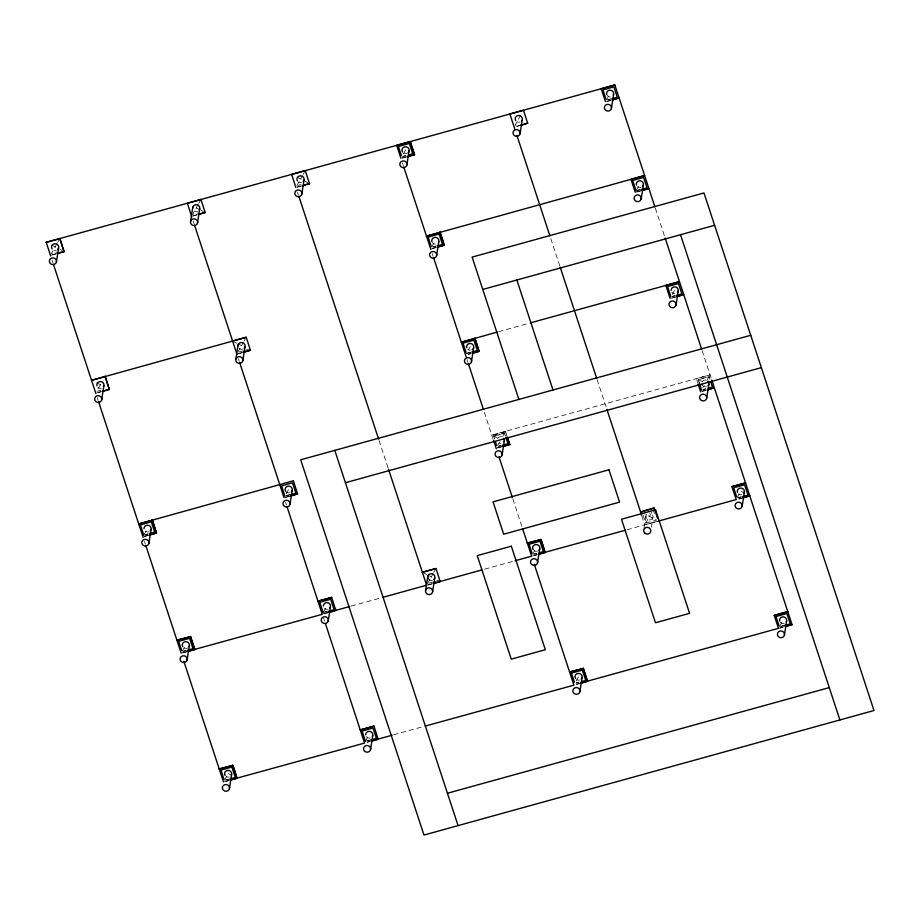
<?xml version="1.0" encoding="UTF-8"?>
<svg xmlns="http://www.w3.org/2000/svg" width="920" height="920" viewBox="0 0 920 920"><rect width="100%" height="100%" fill="white"/><g stroke="black" fill="none" stroke-linecap="round" stroke-linejoin="round"><path stroke-width="0.69" stroke-dasharray="4.6 3.45" d="M505.494 431.675L491.855 435.447L505.494 431.675L506.77 435.551M643.988 528.517L645.955 515.809M658.386 521.191L644.793 524.722M651.394 527.298L652.924 517.408A3.576 3.369 8.8 0 0 649.301 513.233M57.029 243.547L51.393 253.564L56.844 252.057M57.649 242.431L58.903 240.2M198.145 204.493L192.521 214.521L197.972 213.014M198.777 203.377L200.031 201.158M100.418 384.686L96.657 391.368L100.751 390.241M296.838 185.656L302.473 175.628M303.094 174.512L304.347 172.293M237.785 352.325L243.42 342.297M244.041 341.182L245.295 338.951M143.853 535.014L147.602 528.322M405.605 149.914L401.856 156.607L405.938 155.468M182.114 651.463L185.863 644.782M286.223 493.741L288.73 489.279M431.606 247.181L435.367 240.499M520.685 115.253L515.05 125.281L519.144 124.154M606.406 100.004L610.167 93.323M224.411 780.206L228.16 773.524L230.54 774.744M468.337 349.945L470.223 346.598M323.23 612.421L326.991 605.74M636.168 190.589L639.918 183.896M497.708 445.36L499.583 442.025M502.711 436.448L504.585 433.101L505.436 435.689M427.547 583.533L433.182 573.505M433.803 572.401L435.056 570.17M365.527 741.163L369.288 734.482M672.267 294.457L674.774 290.007M532.53 554.369L536.279 547.688M702.891 387.653L704.145 385.422M707.273 379.856L709.147 376.51L709.998 379.097M643.172 515.292L645.725 523.054L652.613 510.796M576.115 681.019L578.622 676.556M737.127 497.904L740.876 491.222L743.268 492.441M779.424 626.646L783.173 619.965M298.207 185.276L300.932 184.529M607.775 99.636L610.5 98.877M403.178 156.469L405.904 155.71M607.74 99.866L610.466 99.118M51.819 254.863L55.913 253.736M192.947 215.82L197.03 214.682M297.263 186.955L301.358 185.817M402.281 157.895L406.364 156.768M516.844 126.201L519.57 125.442M606.832 101.303L610.926 100.165M51.784 255.105L55.879 253.966M192.901 216.062L196.995 214.923M297.229 187.197L301.323 186.058M402.235 158.136L406.329 157.01M516.81 126.442L519.535 125.683M606.797 101.545L610.891 100.406M432.975 246.802L435.7 246.042M637.525 190.21L640.251 189.451M432.94 247.043L435.666 246.284M637.491 190.452L640.216 189.692M432.032 248.469L436.126 247.342M636.594 191.877L640.676 190.75M431.997 248.71L436.091 247.583M636.548 192.119L640.642 190.98M239.154 351.946L243.236 350.819M244.605 350.44L248.699 349.312M97.083 392.667L101.177 391.529M238.211 353.625L242.305 352.486M98.417 392.529L101.142 391.77M238.177 353.855L242.27 352.728M498.548 331.706L528.919 323.299M466.463 353.28L470.557 352.153M672.382 296.309L675.107 295.55M466.428 353.522L470.522 352.394M672.347 296.55L675.073 295.791M468.257 354.2L470.982 353.441M672.807 297.608L675.533 296.849M468.222 354.441L470.948 353.683M671.404 298.218L675.498 297.091M494.534 438.713L493.683 436.126L504.585 433.101M699.51 383.41L698.234 379.534L709.147 376.51M145.21 534.635L147.936 533.876M286.339 495.592L290.421 494.454M145.176 534.876L147.901 534.117M286.292 495.822L290.386 494.695M144.279 536.303L148.361 535.175M285.395 497.26L289.489 496.133M144.233 536.544L148.327 535.417M285.361 497.501L289.455 496.363M498.444 446.096L501.17 445.349M702.995 389.505L705.732 388.746M498.41 446.338L501.135 445.579M702.96 389.747L705.686 388.987M497.501 447.775L501.595 446.637M702.063 391.172L706.157 390.046M497.467 448.005L501.561 446.878M702.029 391.414L706.111 390.287M183.471 651.084L186.196 650.336M324.599 612.042L327.324 611.282M428.916 583.165L433.009 582.026M434.366 581.647L438.46 580.52L436.08 579.301M533.887 553.99L536.613 553.242M645.725 523.054L656.638 520.03L642.321 512.704M738.484 497.524L741.221 496.777M183.436 651.325L186.162 650.567M324.565 612.283L327.29 611.524M533.853 554.231L536.578 553.483M738.449 497.766L741.175 497.007M182.539 652.763L186.702 651.601M323.656 613.709L327.784 612.57M351.118 606.119L381.317 597.758M427.972 584.832L432.147 583.694M484.656 569.169L513.67 561.142M532.956 555.668L537.153 554.645M626.922 529.805L658.421 520.95M738.771 498.858L741.646 498.065M427.938 585.074L432.032 583.935M534.278 555.53L537.004 554.771M182.493 652.993L186.587 651.866M323.622 613.95L327.716 612.823M738.875 499.065L741.6 498.306M225.768 779.838L228.493 779.079M366.896 740.784L369.622 740.036M576.23 682.87L578.956 682.111M780.781 626.279L784.875 625.14M225.733 780.068L228.459 779.32M366.85 741.025L370.944 739.898M576.196 683.111L578.922 682.352M780.746 626.508L784.841 625.381M224.825 781.505L228.999 780.356M367.322 742.083L370.093 741.313M393.507 734.838L423.809 726.455M576.656 684.158L579.45 683.387M779.688 627.992L783.828 626.842M224.79 781.747L228.884 780.608M367.275 742.325L370.012 741.566M576.621 684.399L579.347 683.652M779.803 628.188L782.54 627.428M491.855 435.079L710.079 374.842L696.452 378.614L697.682 382.731M698.234 379.534L703.006 381.972M297.022 177.146L304.175 180.803M305.359 181.424L307.751 182.643M196.27 207.839L199.847 209.668M201.043 210.277L203.423 211.508M493.683 436.126L497.26 437.954M51.566 245.053L58.73 248.722M59.915 249.331L62.307 250.55M234.381 341.975L236.773 343.195M237.958 343.804L241.546 345.644M96.841 382.858L102.798 385.905M424.154 573.183L426.535 574.413M427.731 575.023L434.884 578.691M655.339 208.184L664.723 236.75M702.098 350.531L711.781 380.017M709.964 379.339L709.113 376.751L698.199 379.764L699.05 382.352M653.234 509.68L654.511 513.567M550.792 238.602L559.728 265.799M597.103 379.58L606.429 407.962M641.78 515.901L644.747 524.963M505.528 431.434L506.805 435.321M505.402 435.93L504.551 433.343L493.649 436.367L494.488 438.955M402.442 162.909L403.328 165.611M432.228 253.598L433.124 256.312M467.038 359.547L467.923 362.25M484.322 412.148L493.131 439.334M512.854 499.031L522.249 527.597M297.482 192.13L298.379 194.867M379.086 440.542L388.056 467.843M193.154 220.995L194.051 223.721M238.383 358.673L239.269 361.387M285.591 502.389L286.488 505.103M323.633 618.159L324.518 620.862M52.026 260.038L52.923 262.763M97.255 397.716L98.152 400.43M144.474 541.443L145.371 544.168M579.646 680.041A3.576 3.369 8.8 0 1 576.92 679.754M370.311 737.955A3.576 3.369 8.8 0 1 365.838 735.667M187.737 647.898A3.576 3.369 8.8 0 1 184.172 647.967M56.177 250.355A3.576 3.369 8.8 0 1 54.326 250.401M148.626 531.806A3.576 3.369 8.8 0 1 145.141 531.001M242.569 349.117A3.576 3.369 8.8 0 1 239.085 348.312M435.47 244.099A3.576 3.369 8.8 0 1 432.308 242.477M640.941 187.369A3.576 3.369 8.8 0 1 637.456 186.576M328.014 609.212A3.576 3.369 8.8 0 1 324.53 608.407M674.877 293.606A3.576 3.369 8.8 0 1 671.715 291.985M407.479 153.042A3.576 3.369 8.8 0 1 403.914 153.111M537.303 551.16A3.576 3.369 8.8 0 1 534.589 550.884M741.899 494.695A3.576 3.369 8.8 0 1 738.426 493.89M610.27 96.933A3.576 3.369 8.8 0 1 607.108 95.312M101.441 388.159A3.576 3.369 8.8 0 1 97.957 387.366M500.94 443.405A3.576 3.369 8.8 0 1 499.134 442.98M497.639 438.414A3.576 3.369 8.8 0 1 502.458 437.08M198.145 210.956A3.576 3.369 8.8 0 1 194.58 211.036M652.924 517.408A3.576 3.369 8.8 0 1 647.783 519.558A3.576 3.369 8.8 0 1 646.817 514.28M784.196 623.438A3.576 3.369 8.8 0 1 780.114 621.955M519.834 122.072A3.576 3.369 8.8 0 1 517.109 121.796M706.422 386.664A3.576 3.369 8.8 0 1 703.696 386.388M702.19 381.811A3.576 3.369 8.8 0 1 706.134 380.167M301.622 182.447A3.576 3.369 8.8 0 1 298.897 182.171M229.183 776.997A3.576 3.369 8.8 0 1 226.469 776.721M289.754 492.752A3.576 3.369 8.8 0 1 286.269 491.958M470.327 350.209A3.576 3.369 8.8 0 1 467.762 349.266M432.331 580.324A3.576 3.369 8.8 0 1 428.846 579.531"/><path stroke-width="1.38" d="M64.055 251.712L59.846 238.533L64.055 251.712L57.236 253.598M56.407 262.05A3.576 3.369 8.8 0 0 51.865 258.014A3.576 3.369 8.8 0 0 50.508 263.683A3.576 3.369 8.8 0 0 56.407 262.05L58.593 247.928M109.319 389.505L105.11 376.326L109.319 389.505L102.511 391.391M101.683 399.855A3.576 3.369 8.8 0 0 97.129 395.818A3.576 3.369 8.8 0 0 95.772 401.488A3.576 3.369 8.8 0 0 101.683 399.855L103.868 385.721M190.566 221.398L192.751 207.276M197.535 223.008A3.576 3.369 8.8 0 0 192.981 218.971A3.576 3.369 8.8 0 0 191.624 224.641A3.576 3.369 8.8 0 0 197.535 223.008L199.72 208.874M156.515 533.151L152.294 519.972L156.515 533.151L149.695 535.037M148.867 543.49A3.576 3.369 8.8 0 0 144.313 539.453A3.576 3.369 8.8 0 0 142.957 545.123A3.576 3.369 8.8 0 0 148.867 543.49L151.052 529.368M198.363 214.544L205.217 212.416L198.398 214.302M181.171 653.131L145.82 545.537M232.599 341.055L246.238 337.284L91.436 380.339L105.075 376.567M190.52 636.663L176.916 640.193L190.52 636.663L194.775 649.601L187.956 651.486M187.128 659.939A3.576 3.369 8.8 0 0 182.574 655.914A3.576 3.369 8.8 0 0 181.217 661.583A3.576 3.369 8.8 0 0 187.128 659.939L189.313 645.817M235.83 359.202L238.015 345.08M194.775 649.601L190.555 636.421M242.799 360.801A3.576 3.369 8.8 0 0 238.257 356.776A3.576 3.369 8.8 0 0 236.9 362.434A3.576 3.369 8.8 0 0 242.799 360.801L244.984 346.679M243.627 352.348L250.481 350.221L243.662 352.107M301.852 194.143A3.576 3.369 8.8 0 0 297.309 190.106A3.576 3.369 8.8 0 0 295.952 195.776A3.576 3.369 8.8 0 0 301.852 194.143L304.037 180.009M302.68 185.679L309.534 183.563L302.714 185.449M223.468 781.885L183.839 661.261M232.817 765.405L219.213 768.947L232.817 765.405L237.072 778.343L230.253 780.229M229.425 788.693A3.576 3.369 8.8 0 0 224.871 784.656A3.576 3.369 8.8 0 0 223.514 790.326A3.576 3.369 8.8 0 0 229.425 788.693L231.61 774.571M237.072 778.343L232.852 765.164M284.038 497.639L239.717 362.744M152.26 520.214L138.621 523.986L293.377 480.792M289.984 504.447A3.576 3.369 8.8 0 0 285.441 500.411A3.576 3.369 8.8 0 0 284.084 506.08A3.576 3.369 8.8 0 0 289.984 504.447L292.169 490.325M290.812 495.995L297.666 493.867L290.846 495.753M331.683 597.379L318.044 601.151L331.683 597.379L335.892 610.558L329.072 612.444M328.244 620.896A3.576 3.369 8.8 0 0 323.702 616.86A3.576 3.369 8.8 0 0 322.345 622.529A3.576 3.369 8.8 0 0 328.244 620.896L330.429 606.774M400.913 158.274L396.658 145.337L410.297 141.565L414.517 154.744L407.698 156.63M406.87 165.083A3.576 3.369 8.8 0 0 402.316 161.046A3.576 3.369 8.8 0 0 400.959 166.715A3.576 3.369 8.8 0 0 406.87 165.083L409.055 150.96M444.268 245.318L440.059 232.139L444.268 245.318L437.448 247.204M436.62 255.656A3.576 3.369 8.8 0 0 432.078 251.62A3.576 3.369 8.8 0 0 430.721 257.289A3.576 3.369 8.8 0 0 436.62 255.656L438.805 241.534M373.98 726.121L360.341 729.894L373.98 726.121L378.189 739.3L371.369 741.186M370.541 749.65A3.576 3.369 8.8 0 0 365.999 745.614A3.576 3.369 8.8 0 0 364.642 751.283A3.576 3.369 8.8 0 0 370.541 749.65L372.726 735.517M425.603 590.421L427.788 576.288M435.999 568.502L422.36 572.274L435.999 568.502L440.209 581.67L433.389 583.567M432.561 592.02A3.576 3.369 8.8 0 0 428.018 587.983A3.576 3.369 8.8 0 0 426.661 593.653A3.576 3.369 8.8 0 0 432.561 592.02L434.757 577.898M479.124 351.417L474.916 338.238L479.124 351.417L472.305 353.303M471.477 361.767A3.576 3.369 8.8 0 0 466.934 357.73A3.576 3.369 8.8 0 0 465.577 363.4A3.576 3.369 8.8 0 0 471.477 361.767L473.662 347.633M520.064 133.768A3.576 3.369 8.8 0 0 515.522 129.731A3.576 3.369 8.8 0 0 514.165 135.401A3.576 3.369 8.8 0 0 520.064 133.768L522.249 119.634A3.576 3.369 8.8 0 0 518.167 115.506A3.576 3.369 8.8 0 0 515.752 120.589M520.892 125.304L527.746 123.188L520.938 125.074M502.101 454.951A3.576 3.369 8.8 0 0 497.547 450.926A3.576 3.369 8.8 0 0 496.19 456.584A3.576 3.369 8.8 0 0 502.101 454.951L504.286 440.829M502.929 446.499L509.737 444.613L507.656 437.909M531.587 556.036L522.686 528.954M605.475 101.683L601.22 88.745L614.859 84.962L46 242.362M540.937 539.568L527.332 543.099L540.937 539.568L545.192 552.506L538.372 554.392M537.544 562.856A3.576 3.369 8.8 0 0 532.99 558.819A3.576 3.369 8.8 0 0 531.634 564.489A3.576 3.369 8.8 0 0 537.544 562.856L539.729 548.722M611.42 108.491A3.576 3.369 8.8 0 0 606.878 104.454A3.576 3.369 8.8 0 0 605.521 110.124A3.576 3.369 8.8 0 0 611.42 108.491L613.606 94.369M545.192 552.506L540.971 539.327M635.226 192.257L630.97 179.32L644.609 175.547L426.385 236.152L440.024 232.38M641.182 199.065A3.576 3.369 8.8 0 0 636.629 195.028A3.576 3.369 8.8 0 0 635.271 200.698A3.576 3.369 8.8 0 0 641.182 199.065L643.367 184.943M583.28 668.449L569.675 671.98L583.28 668.449L587.523 681.386L580.704 683.272M579.876 691.725A3.576 3.369 8.8 0 0 575.333 687.688A3.576 3.369 8.8 0 0 573.976 693.358A3.576 3.369 8.8 0 0 579.876 691.725L582.061 677.603M587.523 681.386L583.314 668.207M670.082 298.356L665.827 285.418L679.466 281.646L530.299 322.92M676.039 305.164A3.576 3.369 8.8 0 0 671.485 301.127A3.576 3.369 8.8 0 0 670.128 306.797A3.576 3.369 8.8 0 0 676.039 305.164L678.224 291.042M683.721 294.584L676.867 296.711M654.178 508.012L640.504 512.026L654.178 508.012L657.57 518.362M706.652 398.36A3.576 3.369 8.8 0 0 702.109 394.323A3.576 3.369 8.8 0 0 700.741 399.993A3.576 3.369 8.8 0 0 706.652 398.36L708.837 384.238M731.94 486.634L745.568 482.862L731.94 486.634L736.184 499.572M742.141 506.379A3.576 3.369 8.8 0 0 737.598 502.343A3.576 3.369 8.8 0 0 736.23 508.012A3.576 3.369 8.8 0 0 742.141 506.379L744.326 492.257M774.226 615.376L787.865 611.605L774.226 615.376L778.481 628.325M784.438 635.133A3.576 3.369 8.8 0 0 779.884 631.097A3.576 3.369 8.8 0 0 778.527 636.766A3.576 3.369 8.8 0 0 784.438 635.133L786.623 621M785.266 626.669L792.12 624.553L785.208 626.462M59.8 238.763L46.207 242.305L50.692 255.944M408.629 154.962L412.723 153.824L409.319 143.474L398.417 146.487L401.396 155.549M611.823 98.739L617.285 97.232L613.881 86.882L602.968 89.895L605.946 98.957M57.27 253.356L64.089 251.47M407.732 156.388L414.552 154.502M612.283 99.797L619.102 97.911L612.248 100.027M437.023 245.904L442.485 244.398L439.081 234.048L428.168 237.072L431.147 246.123M641.585 189.313L647.036 187.806L643.632 177.456L632.73 180.469L636.122 190.82M437.483 246.962L444.303 245.077M642.045 190.371L648.865 188.485L642.01 190.612M102.545 391.161L109.365 389.275M482.77 289.443L714.598 225.296M497.168 332.085L461.242 342.251L474.881 338.479M471.879 352.015L477.342 350.508L473.938 340.147L463.024 343.171L466.003 352.233M676.442 295.412L681.893 293.905L678.488 283.555L667.586 286.58L670.979 296.93M472.339 353.061L479.159 351.175M676.901 296.47L682.352 294.964M750.731 335.282L300.702 459.793L423.982 835.038L874 710.516L703.972 192.947L472.132 257.094L518.891 399.418M149.27 533.738L154.721 532.231L151.317 521.881L140.415 524.894L143.807 535.256M291.755 494.316L295.849 493.189L292.445 482.839L281.531 485.852L284.935 496.202M149.73 534.796L155.181 533.289M345.425 482.712L761.357 367.632M502.504 445.211L507.955 443.693L505.827 437.23M708.423 388.228L712.505 387.101L710.815 381.926M502.964 446.257L509.784 444.371M707.514 389.666L714.334 387.78L707.48 389.907M187.53 650.198L192.981 648.681L189.577 638.331L178.675 641.355L181.642 650.405M328.647 611.144L334.109 609.638L330.705 599.288L319.792 602.301L323.196 612.662M539.304 552.724L543.398 551.597L539.994 541.236L529.092 544.26L532.059 553.311M742.543 496.639L747.994 495.121L744.602 484.771L733.688 487.796L736.667 496.846M187.99 651.245L322.253 614.33L286.936 506.471M329.107 612.202L349.749 606.498M382.697 597.379L426.615 585.223L388.504 469.211M433.435 583.326L481.884 569.928M515.05 560.763L531.634 556.174M538.407 554.15L625.531 530.184M658.674 521.019L736.011 499.617M742.923 497.708L749.823 495.799L742.969 497.927M229.827 778.941L235.278 777.434L231.874 767.084L220.972 770.097L223.939 779.159M370.944 739.898L376.406 738.38L373.002 728.03L362.089 731.055L365.493 741.405M581.647 681.594L585.741 680.466L582.337 670.116L571.423 673.13L574.402 682.192M784.841 625.381L790.291 623.875L786.887 613.525L775.985 616.538L778.952 625.6M230.287 779.999L364.55 743.072L325.416 623.576M371.404 740.945L392.138 735.218M425.19 726.075L573.884 685.158L534.301 564.305M580.75 683.031L778.308 628.371M447.442 793.247L829.276 687.608M680.501 234.726L839.902 719.957M614.859 84.962L654.89 206.827M665.171 238.119L701.649 349.174M711.781 380.017L792.085 624.783M699.476 383.651L701.603 390.114M698.107 384.031L700.66 391.793M527.712 123.418L523.503 110.239L509.864 114.011L514.751 128.892M516.971 135.642L549.895 235.876M560.176 267.168L596.666 378.223M606.878 409.319L641.665 515.223M516.856 280.002L552.989 389.988M410.262 141.806L414.517 154.744M507.196 436.85L509.737 444.613M495.339 441.542L496.616 445.418M403.765 166.968L430.893 249.515M433.573 257.68L466.152 356.845M468.36 363.596L483.425 409.457M493.637 440.519L496.317 448.684M498.996 456.849L512.405 497.662M309.499 183.793L305.291 170.614L291.651 174.386L295.86 187.565M298.827 196.224L378.637 439.185M334.799 450.363L458.068 825.596M205.183 212.658L200.962 199.479L187.323 203.251L191.808 216.901M246.238 337.284L250.447 350.462M293.422 480.93L297.631 494.109M194.499 225.089L237.049 354.614M53.371 264.132L95.921 393.656M98.601 401.787L143.14 537.36M575.563 678.546A3.576 3.369 8.8 0 1 576.414 674.084A3.576 3.369 8.8 0 1 581.221 674.578A3.576 3.369 8.8 0 1 581.21 679.132M365.677 734.793A3.576 3.369 8.8 0 1 370.035 731.446A3.576 3.369 8.8 0 1 372.404 736.345M182.804 646.771A3.576 3.369 8.8 0 1 185.679 641.654A3.576 3.369 8.8 0 1 188.991 646.633M52.095 248.871A3.576 3.369 8.8 0 1 52.946 244.409A3.576 3.369 8.8 0 1 57.753 244.904A3.576 3.369 8.8 0 1 57.741 249.458M144.003 528.643A3.576 3.369 8.8 0 1 148.798 525.423A3.576 3.369 8.8 0 1 150.19 530.897M237.935 345.954A3.576 3.369 8.8 0 1 242.73 342.734A3.576 3.369 8.8 0 1 244.133 348.209M431.917 241.672A3.576 3.369 8.8 0 1 435.654 237.383A3.576 3.369 8.8 0 1 438.483 242.351M636.467 185.081A3.576 3.369 8.8 0 1 640.665 180.861A3.576 3.369 8.8 0 1 642.505 186.472M323.38 606.05A3.576 3.369 8.8 0 1 328.187 602.83A3.576 3.369 8.8 0 1 329.578 608.304M671.174 290.317A3.576 3.369 8.8 0 1 675.97 287.097A3.576 3.369 8.8 0 1 677.361 292.571M402.558 151.903A3.576 3.369 8.8 0 1 403.409 147.441A3.576 3.369 8.8 0 1 408.216 147.936A3.576 3.369 8.8 0 1 408.192 152.49M533.221 549.677A3.576 3.369 8.8 0 1 534.083 545.203A3.576 3.369 8.8 0 1 538.89 545.698A3.576 3.369 8.8 0 1 538.867 550.252M737.437 492.407A3.576 3.369 8.8 0 1 741.163 488.106A3.576 3.369 8.8 0 1 744.004 493.074M606.717 94.507A3.576 3.369 8.8 0 1 610.455 90.218A3.576 3.369 8.8 0 1 613.283 95.185M96.968 385.871A3.576 3.369 8.8 0 1 100.705 381.581A3.576 3.369 8.8 0 1 103.546 386.549M503.815 438.288A3.576 3.369 8.8 0 1 503.964 441.646M192.671 208.15A3.576 3.369 8.8 0 1 197.018 204.803A3.576 3.369 8.8 0 1 199.398 209.702M779.723 621.149A3.576 3.369 8.8 0 1 783.46 616.86A3.576 3.369 8.8 0 1 786.301 621.828M521.928 120.462A3.576 3.369 8.8 0 1 521.398 121.164M707.779 381.006A3.576 3.369 8.8 0 1 707.974 385.767M702.339 385.181A3.576 3.369 8.8 0 1 701.948 384.376M297.539 180.964A3.576 3.369 8.8 0 1 298.391 176.502A3.576 3.369 8.8 0 1 303.197 176.996A3.576 3.369 8.8 0 1 303.186 181.539M225.101 775.514A3.576 3.369 8.8 0 1 227.976 770.396A3.576 3.369 8.8 0 1 231.288 775.387M285.671 491.268A3.576 3.369 8.8 0 1 286.522 486.806A3.576 3.369 8.8 0 1 291.329 487.301A3.576 3.369 8.8 0 1 291.318 491.855M466.773 347.783A3.576 3.369 8.8 0 1 470.511 343.482A3.576 3.369 8.8 0 1 473.34 348.461M472.811 349.163A3.576 3.369 8.8 0 1 472.086 349.715M428.248 578.841A3.576 3.369 8.8 0 1 429.099 574.379A3.576 3.369 8.8 0 1 433.906 574.873A3.576 3.369 8.8 0 1 433.895 579.428M608.959 469.786L493.039 501.86L503.666 534.209L619.585 502.136L608.959 469.786M511.324 546.204L477.238 555.634L511.244 659.145L545.33 649.716L511.324 546.204M655.581 509.818L621.483 519.248L655.488 622.759L689.586 613.33L655.581 509.818M644.839 533.163A3.576 3.369 8.8 0 0 650.739 531.53A3.576 3.369 8.8 0 0 646.196 527.493A3.576 3.369 8.8 0 0 644.839 533.163"/></g></svg>
